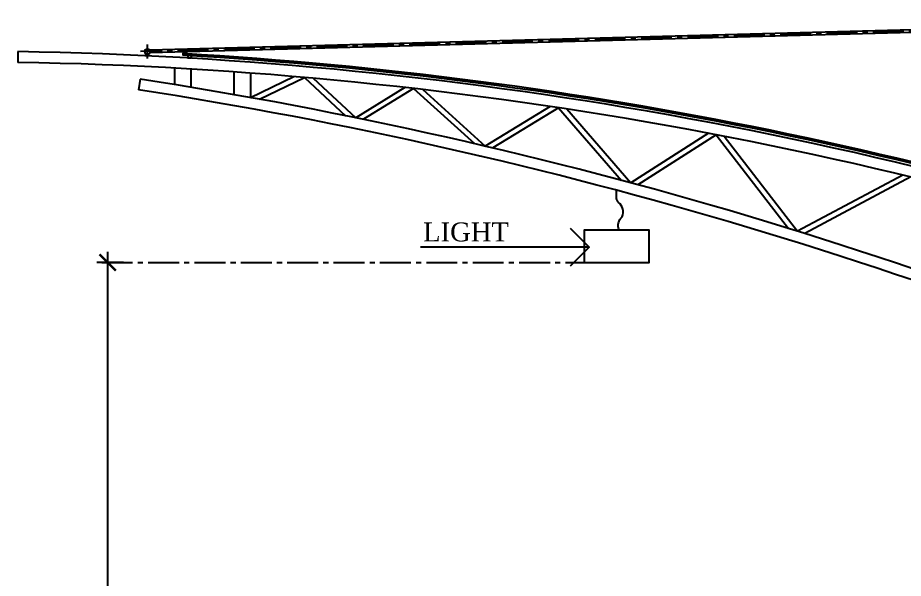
# Model space of a CAD drawing. Header units: inches. Extents: x 7915 to 10666, y -851 to 1175.
# Drawn here: x 9952.3 to 10116, y 756.3 to 859.9 of the extents above; entities that cross this region are included whole.
import ezdxf

# ---------------------------------------------------------------- set-up
doc = ezdxf.new("R2010")
doc.units = ezdxf.units.IN
doc.header["$LTSCALE"] = 10
doc.header["$MEASUREMENT"] = 0
doc.linetypes.add('CENTER2', pattern=[28.575, 19.05, -3.175, 3.175, -3.175])
doc.linetypes.add('HIDDEN', pattern=[9.525, 6.35, -3.175])
for name, color, linetype in [('dim', 1, 'Continuous'), ('DIM DET', 2, 'Continuous'), ('LIGHT', 1, 'Continuous'), ('SHADE COL', 4, 'Continuous'), ('TEXT DET', 2, 'Continuous')]:
    doc.layers.add(name, color=color, linetype=linetype)
doc.styles.add('1-2 INCH', font='arial.ttf', dxfattribs={"height": 4})
doc.styles.add('1-5 INCH', font='GOTHIC.TTF', dxfattribs={"height": 1})
doc.styles.add('style1', font='times.ttf')
doc.dimstyles.new('1-2 INCH', dxfattribs={"dimtxt": 4, "dimasz": 3, "dimexe": 2, "dimexo": 0.5, "dimgap": 0.5, "dimtad": 1, "dimdec": 4, "dimzin": 0, "dimdsep": 46, "dimlunit": 4, "dimtxsty": '1-2 INCH', "dimblk": 'ARCHTICK', "dimcen": 2, "dimdle": 2, "dimclrd": 1, "dimclre": 8, "dimclrt": 3, "dimadec": 3, "dimazin": 0, "dimtfac": 1, "dimtdec": 4, "dimtofl": 0, "dimtmove": 2, "dimatfit": 3, "dimldrblk": 'AERO', "dimfxl": 0, "dimtolj": 1, "dimtzin": 0, "dimarcsym": 0})
doc.dimstyles.new('DET-DIM', dxfattribs={"dimtxt": 1, "dimasz": 0.75, "dimexe": 1, "dimexo": 1, "dimgap": 0.5, "dimtad": 1, "dimdec": 4, "dimzin": 0, "dimdsep": 46, "dimlunit": 4, "dimtxsty": '1-5 INCH', "dimblk": 'ARCHTICK', "dimcen": 2, "dimclrd": 1, "dimclre": 8, "dimclrt": 2, "dimadec": 3, "dimazin": 0, "dimtfac": 1, "dimtdec": 4, "dimtofl": 0, "dimtmove": 2, "dimatfit": 3, "dimldrblk": 'AERO', "dimfxl": 0, "dimtolj": 1, "dimtzin": 0, "dimarcsym": 0})

# ---------------------------------------------------------------- blocks, each defined once
blk = doc.blocks.new('_ArchTick')
at = {"color": 0, "const_width": 0.15}
blk.add_lwpolyline([(-0.5, -0.5), (0.5, 0.5)], dxfattribs=at)
blk = doc.blocks.new('*D235')
at = {"layer": 'Defpoints', "color": 0}
for p in [(9972.39, 814.69), (9968.96, 676.69), (9972.39, 676.69)]:
    blk.add_point(p, dxfattribs=at)
at = {"layer": 'DIM DET', "color": 1, "lineweight": -2}
blk.add_line((9968.96, 816.69), (9968.96, 674.69), dxfattribs=at)
at = {"layer": 'DIM DET', "color": 8, "linetype": 'HIDDEN', "lineweight": -2}
for p, q in [((9971.89, 814.69), (9966.96, 814.69)), ((9971.89, 676.69), (9966.96, 676.69))]:
    blk.add_line(p, q, dxfattribs=at)
at = {"layer": 'DIM DET', "color": 1, "lineweight": -2, "xscale": 3, "yscale": 3, "zscale": 3}
for p, rotation in [((9968.96, 814.69), 90), ((9968.96, 676.69), 270)]:
    blk.add_blockref('_ArchTick', p, dxfattribs=dict(at, rotation=rotation))
at = {"layer": 'DIM DET', "color": 3, "insert": (9966.42, 745.69), "char_height": 4, "attachment_point": 5, "rotation": 90, "style": '1-2 INCH'}
blk.add_mtext('\\A1;11\'-6"', dxfattribs=at)
blk = doc.blocks.new('AERO')
blk.add_line((0, 0), (-1, 0))
blk.add_lwpolyline([(-0.707, 0.707), (0, 0), (-0.707, -0.707)])
blk = doc.blocks.new('A$C21d53846')
at = {"layer": 'LIGHT'}
blk.add_lwpolyline([(6.48, 6, -0.333461), (7.02, 8.47, 0.330904), (6.37, 11.07, -0.224819), (6, 11.84), (6, 13.35)], format="xyb", dxfattribs=at)
blk.add_lwpolyline([(0, 0), (12, 0), (12, 6), (0, 6)], close=True, dxfattribs=at)
blk = doc.blocks.new('A$C9e4d648a')
at = {"layer": 'dim'}
for p, q in [((-227.24, 164.22), (-227.24, 164.57)), ((-226.74, 164.19), (-226.74, 164.57))]:
    blk.add_line(p, q, dxfattribs=at)
blk.add_circle((-226.99, 165), 0.5, dxfattribs=at)
at = {"layer": 'SHADE COL', "color": 250, "linetype": 'CENTER2', "lineweight": 25, "ltscale": 0.03}
for p, q in [((-1.5, 171), (-228.3, 165)), ((-226.99, 163.73), (-226.99, 166.27))]:
    blk.add_line(p, q, dxfattribs=at)
at = {"layer": 'SHADE COL', "color": 1}
for p, q in [((-2.47, 171.25), (-226.56, 165.25)), ((-2.47, 170.75), (-226.56, 164.75))]:
    blk.add_line(p, q, dxfattribs=at)
at = {"layer": 'SHADE COL'}
for p, q in [((-250.96, 165), (-250.99, 163)), ((-221.96, 158.97), (-221.96, 161.94)), ((-218.96, 161.76), (-218.96, 158.52)), ((-210.96, 157.03), (-210.96, 161.24)), ((-207.96, 161.03), (-207.96, 156.49)), ((-228.38, 159.91), (-228.66, 157.93)), ((-207.96, 156.49), (-199.93, 160.39)), ((-206.29, 156.19), (-197.98, 160.22)), ((-197.98, 160.22), (-190.39, 153.14)), ((-196.36, 160.07), (-188.51, 152.76)), ((-228.66, 157.93), (-228.66, 157.93)), ((-179.42, 158.36), (-188.51, 152.76)), ((-177.81, 158.17), (-187.08, 152.47)), ((-177.81, 158.17), (-166.56, 147.97)), ((-176.1, 157.98), (-164.56, 147.5)), ((-152.57, 154.84), (-164.56, 147.5)), ((-151.03, 154.61), (-163.18, 147.18)), ((-151.03, 154.61), (-139.38, 141.18)), ((-149.51, 154.38), (-137.66, 140.72)), ((-123.29, 149.89), (-137.66, 140.72)), ((-121.86, 149.62), (-136.35, 140.37)), ((-121.86, 149.62), (-108.51, 132.29)), ((-120.37, 149.33), (-106.85, 131.78)), ((-165.6, 145.7), (-165.73, 145.61)), ((-87.35, 142.17), (-106.85, 131.78)), ((-85.88, 141.81), (-105.51, 131.36))]:
    blk.add_line(p, q, dxfattribs=at)
at = {"layer": 'SHADE COL', "color": 2}
blk.add_lwpolyline([(-6.44, 120.78, 0.072386), (-220.45, 164.61), (-220.45, 164.36, -0.072405), (-6.45, 120.52)], format="xyb", dxfattribs=at)
blk.add_lwpolyline([(-219.45, 164.3, -0.000165), (-218.95, 164.27), (-218.95, 163.77, 0.000165), (-219.45, 163.8)], format="xyb", close=True, dxfattribs=at)
at = {"layer": 'SHADE COL'}
for centre, radius, start, end in [((-264.02, -592.57), 757.67, 70.12961, 89.01179), ((-264.02, -592.57), 755.67, 70.08521, 89.01179), ((-357.16, -673.07), 842.87, 65.53518, 81.21127), ((-357.13, -673.06), 840.86, 65.48538, 81.21183)]:
    blk.add_arc(centre, radius, start, end, dxfattribs=at)
at = {"layer": 'LIGHT'}
blk.add_blockref('A$C21d53846', (-146.27, 126), dxfattribs=at)

msp = doc.modelspace()

# ---------------------------------------------------------------- linework, layer by layer
at = {"layer": 'DIM DET', "color": 250, "linetype": 'CENTER2', "ltscale": 0.03}
msp.add_line((9967.8701, 814.69404), (10057.06248, 814.69404), dxfattribs=at)

# ---------------------------------------------------------------- block references
at = {"layer": 'SHADE COL'}
msp.add_blockref('A$C9e4d648a', (10203.32769, 688.69404), dxfattribs=at)

# ---------------------------------------------------------------- texts
at = {"layer": 'TEXT DET', "insert": (10027.28235, 822.09205), "char_height": 3.5, "attachment_point": 1, "style": 'style1'}
msp.add_mtext_dynamic_manual_height_columns('LIGHT', width=19.8067159, gutter_width=60.48, heights=[0], dxfattribs=at)

# ---------------------------------------------------------------- dimensions: what is measured, and where the dimension line sits
at = {"layer": 'DIM DET'}
dim = msp.add_linear_dim(base=(9968.95772, 676.69404), p1=(9972.39407, 814.69404), p2=(9972.39407, 676.69404), angle=90, dimstyle='1-2 INCH', dxfattribs=at)
dim.commit()
dim.dimension.update_dxf_attribs({"geometry": '*D235', "text_midpoint": (9966.41543, 745.69404)})

# ---------------------------------------------------------------- leaders
at = {"layer": 'TEXT DET'}
msp.add_leader([(10057.97983, 817.53319), (10026.78657, 817.53319)], dimstyle='DET-DIM', override={"dimasz": 5, "dimtad": 0}, dxfattribs=at)

doc.saveas('drawing.dxf')
